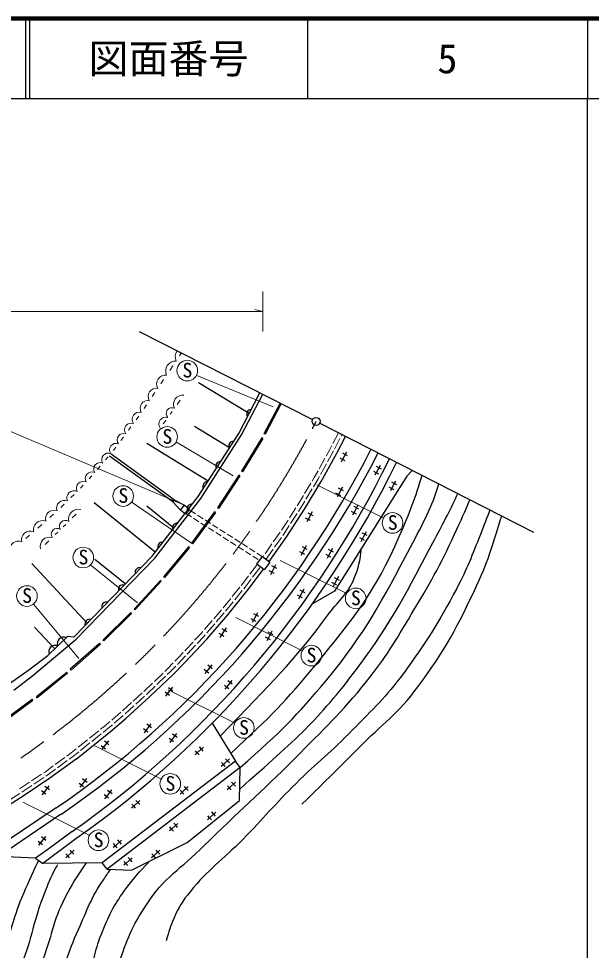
# Model space of a CAD drawing. Units: millimetres, scale not verified. Extents: x 52259 to 692259, y 20000 to 380000.
# Drawn here: x 520134 to 591759, y 263524 to 380000 of the extents above; entities that cross this region are included whole.
import ezdxf
from ezdxf.enums import TextEntityAlignment as Align

# ---------------------------------------------------------------- set-up
doc = ezdxf.new("R2010")
doc.units = ezdxf.units.MM
doc.header["$LTSCALE"] = 1000
doc.linetypes.add('CHAIN', pattern=[18.5, 12, -1.5, 3.5, -1.5])
for name, color, linetype, lineweight in [('M-BGD', 7, 'Continuous', 25), ('M-BGD-HTXT', 7, 'Continuous', 25), ('M-BMK', 7, 'Continuous', 13), ('M-BMK-SRVR', 3, 'Continuous', 25), ('M-STR-TXT', 7, 'Continuous', 13), ('M-TTL', 2, 'Continuous', 140), ('M-TTL-LINE', 7, 'Continuous', 25), ('現況平面', 7, 'Continuous', 13)]:
    doc.layers.add(name, color=color, linetype=linetype, lineweight=lineweight)
doc.layers.add('M-TTL-TXT', color=7, linetype='Continuous')
doc.styles.add('ＭＳ ゴシック', font='')
doc.styles.get('ＭＳ ゴシック').set_extended_font_data('MS Gothic')

msp = doc.modelspace()

# ---------------------------------------------------------------- linework, layer by layer
at = {"layer": 'M-BGD'}
for p, q in [((548944, 330618), (542644, 334478)), ((547663, 328154), (550302, 333228)), ((548009, 327954), (550658, 333046)), ((552821, 331946), (550815, 328106)), ((552955, 331878), (550948, 328036)), ((546501, 326339), (542149, 329005)), ((542602, 320245), (547663, 328154)), ((542929, 320015), (548009, 327954)), ((550539, 327588), (548000, 323421)), ((550668, 327510), (548128, 323343)), ((550668, 327510), (550539, 327588)), ((550948, 328036), (550815, 328106)), ((559929, 325670), (561008, 327779)), ((543840, 322181), (536164, 326883)), ((539405, 319604), (531505, 325310)), ((539580, 319848), (531690, 325547)), ((557975, 322125), (559929, 325670)), ((560641, 324877), (560332, 325042)), ((561134, 325805), (560641, 324877)), ((560970, 325496), (560661, 325660)), ((561279, 325332), (560970, 325496)), ((560641, 324877), (560477, 324568)), ((560951, 324713), (560641, 324877)), ((565354, 324148), (564861, 323221)), ((565189, 323839), (564880, 324003)), ((565499, 323675), (565189, 323839)), ((547681, 322910), (544989, 318845)), ((547806, 322827), (545114, 318762)), ((547806, 322827), (547681, 322910)), ((548128, 323343), (548000, 323421)), ((568669, 322821), (559656, 308439)), ((564861, 323221), (564552, 323385)), ((564861, 323221), (564697, 322912)), ((565170, 323057), (564861, 323221)), ((569368, 323525), (568669, 322821)), ((555884, 318671), (557975, 322125)), ((567276, 322199), (566784, 321272)), ((567112, 321890), (566803, 322054)), ((567421, 321726), (567112, 321890)), ((560131, 320509), (559822, 320673)), ((560131, 320509), (559967, 320200)), ((560623, 321436), (560131, 320509)), ((560440, 320345), (560131, 320509)), ((560459, 321127), (560150, 321291)), ((560768, 320963), (560459, 321127)), ((566784, 321272), (566475, 321436)), ((566784, 321272), (566620, 320963)), ((567093, 321108), (566784, 321272)), ((537219, 313293), (529584, 319456)), ((536853, 312820), (542602, 320245)), ((537156, 312557), (542929, 320015)), ((539580, 319848), (539405, 319604)), ((539405, 319604), (540382, 318533)), ((539580, 319848), (540868, 319168)), ((562550, 319160), (562058, 318233)), ((539562, 316319), (536157, 319068)), ((544650, 318349), (541740, 314443)), ((544770, 318259), (541860, 314353)), ((544770, 318259), (544650, 318349)), ((545114, 318762), (544989, 318845)), ((553694, 315272), (555884, 318671)), ((556828, 318333), (556336, 317406)), ((556664, 318024), (556355, 318188)), ((556973, 317860), (556664, 318024)), ((562058, 318233), (561749, 318397)), ((562058, 318233), (561894, 317923)), ((562367, 318068), (562058, 318233)), ((562386, 318851), (562077, 319015)), ((562695, 318687), (562386, 318851)), ((556336, 317406), (556027, 317570)), ((556336, 317406), (556172, 317097)), ((556645, 317242), (556336, 317406)), ((563585, 315842), (563093, 314914)), ((563421, 315533), (563112, 315697)), ((551475, 312123), (553694, 315272)), ((563093, 314914), (562784, 315078)), ((563093, 314914), (562929, 314605)), ((563402, 314750), (563093, 314914)), ((563730, 315368), (563421, 315533)), ((541374, 313966), (538262, 310214)), ((541489, 313870), (538378, 310118)), ((541489, 313870), (541374, 313966)), ((541860, 314353), (541740, 314443)), ((555597, 313185), (555288, 313349)), ((556090, 314113), (555597, 313185)), ((555926, 313804), (555616, 313968)), ((556235, 313639), (555926, 313804)), ((559375, 313765), (558883, 312837)), ((559211, 313455), (558902, 313620)), ((559520, 313291), (559211, 313455)), ((527027, 302695), (536853, 312820)), ((527314, 302417), (537156, 312557)), ((533468, 309332), (529675, 312394)), ((549909, 311822), (550621, 312767)), ((550621, 312767), (551567, 312054)), ((555597, 313185), (555433, 312876)), ((555906, 313021), (555597, 313185)), ((558883, 312837), (558574, 313001)), ((558883, 312837), (558719, 312528)), ((559192, 312673), (558883, 312837)), ((528720, 304439), (521802, 311892)), ((548838, 308619), (550777, 311167)), ((550854, 311109), (549909, 311822)), ((551567, 312054), (550854, 311109)), ((552273, 311726), (551781, 310799)), ((552109, 311417), (551800, 311581)), ((552418, 311253), (552109, 311417)), ((538378, 310118), (538262, 310214)), ((551781, 310799), (551472, 310963)), ((551781, 310799), (551617, 310490)), ((552090, 310635), (551781, 310799)), ((560124, 310254), (559631, 309327)), ((559959, 309945), (559650, 310109)), ((560269, 309781), (559959, 309945)), ((537868, 309764), (534568, 306178)), ((537978, 309662), (534678, 306077)), ((537978, 309662), (537868, 309764)), ((555806, 308678), (555314, 307751)), ((559631, 309327), (559322, 309491)), ((559631, 309327), (559467, 309018)), ((559940, 309163), (559631, 309327)), ((546286, 305475), (548838, 308619)), ((555314, 307751), (555005, 307915)), ((555314, 307751), (555150, 307442)), ((555623, 307587), (555314, 307751)), ((555642, 308369), (555333, 308533)), ((555951, 308205), (555642, 308369)), ((559656, 308439), (556871, 306843)), ((534162, 305746), (530692, 302326)), ((534267, 305639), (530797, 302219)), ((534267, 305639), (534162, 305746)), ((534678, 306077), (534568, 306178)), ((543651, 302426), (546286, 305475)), ((550010, 305739), (549518, 304812)), ((549846, 305430), (549537, 305594)), ((550155, 305266), (549846, 305430)), ((549518, 304812), (549209, 304976)), ((549518, 304812), (549354, 304502)), ((549827, 304647), (549518, 304812)), ((524642, 301214), (522136, 303913)), ((545503, 302950), (545209, 303140)), ((545503, 302950), (545313, 302656)), ((546074, 303831), (545503, 302950)), ((545797, 302759), (545503, 302950)), ((545884, 303537), (545590, 303727)), ((546178, 303346), (545884, 303537)), ((551812, 303436), (551320, 302509)), ((551648, 303127), (551339, 303291)), ((551957, 302963), (551648, 303127)), ((526248, 302773), (523800, 300397)), ((524247, 299826), (527314, 302417)), ((527027, 302695), (526248, 302773)), ((530259, 301902), (526598, 298684)), ((530358, 301790), (526697, 298571)), ((530358, 301790), (530259, 301902)), ((530797, 302219), (530692, 302326)), ((540894, 299488), (543651, 302426)), ((551320, 302509), (551011, 302673)), ((551320, 302509), (551156, 302200)), ((551629, 302345), (551320, 302509)), ((521392, 298604), (523800, 300397)), ((521927, 297875), (524247, 299826)), ((539475, 298027), (540894, 299488)), ((519002, 296877), (521392, 298604)), ((526172, 298281), (522362, 295221)), ((526266, 298164), (526172, 298281)), ((526697, 298571), (526598, 298684)), ((543632, 298401), (543356, 298616)), ((543632, 298401), (543416, 298125)), ((544278, 299229), (543632, 298401)), ((543908, 298186), (543632, 298401)), ((544062, 298953), (543786, 299168)), ((544338, 298737), (544062, 298953)), ((519541, 296067), (521927, 297875)), ((526266, 298164), (522456, 295105)), ((536562, 295240), (539475, 298027)), ((546791, 297274), (546145, 296446)), ((546576, 296998), (546300, 297214)), ((539373, 296414), (538727, 295586)), ((539157, 296138), (538881, 296353)), ((539433, 295922), (539157, 296138)), ((546145, 296446), (545870, 296662)), ((546145, 296446), (545930, 296170)), ((546421, 296231), (546145, 296446)), ((546852, 296783), (546576, 296998)), ((517941, 292055), (521829, 294934)), ((518030, 291934), (521918, 294813)), ((521918, 294813), (521829, 294934)), ((522456, 295105), (522362, 295221)), ((533584, 292538), (536562, 295240)), ((538727, 295586), (538451, 295801)), ((538727, 295586), (538511, 295310)), ((539003, 295370), (538727, 295586)), ((531623, 290865), (533584, 292538)), ((536031, 291014), (535756, 291229)), ((536677, 291841), (536031, 291014)), ((536462, 291565), (536186, 291781)), ((536738, 291350), (536462, 291565)), ((527321, 287433), (531623, 290865)), ((536031, 291014), (535816, 290738)), ((536307, 290798), (536031, 291014)), ((539886, 290625), (539240, 289797)), ((539671, 290349), (539395, 290564)), ((539946, 290133), (539671, 290349)), ((530715, 288897), (530440, 289113)), ((530715, 288897), (530500, 288621)), ((531361, 289725), (530715, 288897)), ((530991, 288682), (530715, 288897)), ((531146, 289449), (530870, 289664)), ((531422, 289234), (531146, 289449)), ((539240, 289797), (538964, 290012)), ((539240, 289797), (539025, 289521)), ((539516, 289582), (539240, 289797)), ((543253, 288925), (542474, 288222)), ((542994, 288691), (542759, 288951)), ((542474, 288222), (542214, 287988)), ((542474, 288222), (542239, 288482)), ((542708, 287962), (542474, 288222)), ((543228, 288431), (542994, 288691)), ((527321, 287433), (524055, 285042)), ((545736, 286755), (545476, 286521)), ((545736, 286755), (545501, 287015)), ((546515, 287458), (545736, 286755)), ((545970, 286495), (545736, 286755)), ((546255, 287224), (546021, 287484)), ((546490, 286964), (546255, 287224)), ((547851, 286389), (547244, 287184)), ((547851, 286389), (531200, 273676)), ((524055, 285042), (520687, 282790)), ((527984, 284186), (527708, 284402)), ((528630, 285014), (527984, 284186)), ((528415, 284738), (528139, 284953)), ((528691, 284523), (528415, 284738)), ((547269, 284538), (546489, 283835)), ((547009, 284304), (546775, 284564)), ((547243, 284044), (547009, 284304)), ((523269, 283247), (522993, 283462)), ((523269, 283247), (523054, 282971)), ((523915, 284074), (523269, 283247)), ((523545, 283031), (523269, 283247)), ((523700, 283799), (523424, 284014)), ((523976, 283583), (523700, 283799)), ((527984, 284186), (527769, 283910)), ((528260, 283971), (527984, 284186)), ((531753, 283583), (531107, 282755)), ((531538, 283307), (531262, 283522)), ((531814, 283091), (531538, 283307)), ((540575, 283296), (540315, 283061)), ((540575, 283296), (540340, 283556)), ((541355, 283999), (540575, 283296)), ((540809, 283036), (540575, 283296)), ((541095, 283764), (540860, 284024)), ((541329, 283504), (541095, 283764)), ((546489, 283835), (546229, 283601)), ((546489, 283835), (546255, 284095)), ((546723, 283575), (546489, 283835)), ((520687, 282790), (517298, 280629)), ((531107, 282755), (530831, 282970)), ((531107, 282755), (530892, 282479)), ((531383, 282540), (531107, 282755)), ((535305, 282250), (534525, 281547)), ((535045, 282016), (534811, 282276)), ((535279, 281756), (535045, 282016)), ((524830, 281322), (518470, 277044)), ((534525, 281547), (534265, 281313)), ((534525, 281547), (534291, 281807)), ((534759, 281287), (534525, 281547)), ((544789, 280799), (544009, 280096)), ((544529, 280564), (544295, 280824)), ((525388, 280493), (517616, 275264)), ((544009, 280096), (543749, 279861)), ((544009, 280096), (543775, 280356)), ((544244, 279836), (544009, 280096)), ((544764, 280304), (544529, 280564)), ((526838, 278395), (523801, 276128)), ((539263, 278690), (539003, 278456)), ((539263, 278690), (539028, 278950)), ((540043, 279394), (539263, 278690)), ((539497, 278431), (539263, 278690)), ((539783, 279159), (539548, 279419)), ((540017, 278899), (539783, 279159)), ((523492, 277758), (522846, 276931)), ((523277, 277482), (523001, 277698)), ((527437, 277593), (523142, 274389)), ((523553, 277267), (523277, 277482)), ((533017, 277306), (532237, 276603)), ((532757, 277072), (532522, 277332)), ((522846, 276931), (522570, 277146)), ((522846, 276931), (522631, 276655)), ((523122, 276715), (522846, 276931)), ((526801, 275802), (526567, 276062)), ((532237, 276603), (531977, 276369)), ((532237, 276603), (532002, 276863)), ((532471, 276343), (532237, 276603)), ((532991, 276812), (532757, 277072)), ((537550, 275800), (537315, 276060)), ((522257, 275037), (523142, 274389)), ((526281, 275333), (526021, 275099)), ((526281, 275333), (526047, 275593)), ((527061, 276036), (526281, 275333)), ((526516, 275073), (526281, 275333)), ((527036, 275542), (526801, 275802)), ((534339, 275098), (533559, 274395)), ((534079, 274863), (533845, 275123)), ((537030, 275331), (536770, 275097)), ((537030, 275331), (536795, 275591)), ((537810, 276034), (537030, 275331)), ((537264, 275071), (537030, 275331)), ((537784, 275540), (537550, 275800)), ((531200, 273676), (530593, 274471)), ((533559, 274395), (533299, 274160)), ((533559, 274395), (533325, 274654)), ((533794, 274135), (533559, 274395)), ((534314, 274603), (534079, 274863))]:
    msp.add_line(p, q, dxfattribs=at)
at = {"layer": 'M-BGD', "lineweight": 13}
msp.add_lwpolyline([(540868, 319168), (515722, 329799), (500722, 329799)], dxfattribs=at)
at = {"layer": 'M-BGD'}
msp.add_lwpolyline([(540382, 318533), (540868, 319168), (541504, 318682), (541017, 318047)], close=True, dxfattribs=at)
for points in [[(527027, 302695), (526248, 302773), (523800, 300397)], [(544346, 291933), (547244, 287184), (530593, 274471), (523142, 274389)], [(531200, 273676), (534246, 273541), (541203, 277010), (547739, 282272), (547851, 286389)], [(523801, 276128), (522257, 275037), (517616, 275264)]]:
    msp.add_lwpolyline(points, dxfattribs=at)
for centre, radius, start, end in [((549219, 330568), 567, 90.58842, 214.44345), ((456674, 380868), 120642, 304.39805, 333.03129), ((546974, 326583), 567, 85.45701, 209.31204), ((456674, 380868), 121642, 304.39805, 333.03127), ((456304, 378609), 122548, 305.13738, 334.05095), ((456304, 378609), 123548, 305.13738, 334.04268), ((545357, 324056), 567, 85.45701, 209.31204), ((543740, 321529), 567, 85.45701, 209.31204), ((541775, 318742), 567, 80.3273, 204.18233), ((539938, 316369), 567, 80.3273, 204.18233), ((538102, 313997), 567, 80.3273, 204.18233), ((535266, 310801), 567, 73.9304, 197.78543), ((533176, 308648), 567, 73.9304, 197.78543), ((531087, 306495), 567, 73.9304, 197.78543), ((528998, 304343), 567, 73.9304, 197.78543), ((525780, 301883), 812, 66.76275, 201.52302), ((524703, 300838), 812, 66.76275, 201.52302)]:
    msp.add_arc(centre, radius, start, end, dxfattribs=at)
for points, knots in [([(546659, 288143), (551830, 292933), (553450, 294571), (557246, 299186), (562008, 304975), (564761, 308374), (567737, 315254), (569079, 318355), (569783, 320126), (570580, 322908)], [0, 0, 0, 0, 1, 1, 1, 2, 2, 2, 3, 3, 3, 3]), ([(547851, 286389), (553121, 291049), (554826, 292721), (558661, 297353), (563545, 303251), (565537, 307166), (569130, 313928), (570745, 316970), (571835, 318942), (572685, 321837)], [0, 0, 0, 0, 1, 1, 1, 2, 2, 2, 3, 3, 3, 3]), ([(547777, 283687), (554940, 290033), (557513, 292196), (562459, 298761), (566889, 304640), (568715, 308413), (572163, 314917), (573342, 317139), (574272, 318810), (575045, 320636)], [0, 0, 0, 0, 1, 1, 1, 2, 2, 2, 3, 3, 3, 3]), ([(532538, 261475), (533738, 265047), (534294, 266438), (536114, 269235), (538306, 272605), (540454, 273763), (543308, 276594), (547680, 280932), (550351, 283137), (554669, 287529), (558271, 291193), (560452, 293118), (563648, 297141), (566095, 300222), (567227, 302138), (569240, 305519), (571518, 309347), (572805, 311504), (574661, 315554), (575416, 317201), (576036, 318538), (576570, 319860)], [0, 0, 0, 0, 1, 1, 1, 2, 2, 2, 3, 3, 3, 4, 4, 4, 5, 5, 5, 6, 6, 6, 7, 7, 7, 7]), ([(579047, 318600), (578719, 317639), (578358, 316721), (577880, 315516), (576819, 312841), (576257, 311316), (574914, 308770), (572626, 304434), (571146, 302088), (568246, 298135), (566053, 295146), (564481, 293740), (561901, 291078), (559257, 288350), (557518, 287084), (554826, 284403), (552150, 281737), (550814, 280084), (548163, 277393), (545621, 274811), (543855, 273679), (541576, 270861), (540611, 269668), (540150, 268910), (539538, 267503), (539080, 266451), (538938, 266017), (538599, 264720)], [0, 0, 0, 0, 1, 1, 1, 2, 2, 2, 3, 3, 3, 4, 4, 4, 5, 5, 5, 6, 6, 6, 7, 7, 7, 8, 8, 8, 9, 9, 9, 9]), ([(555548, 281792), (559025, 285196), (559919, 286074), (562680, 288859), (565598, 291802), (567607, 293138), (570075, 296467), (573495, 301078), (575029, 303975), (577446, 309183), (578980, 312487), (579552, 314648), (580546, 317837)], [0, 0, 0, 0, 1, 1, 1, 2, 2, 2, 3, 3, 3, 4, 4, 4, 4]), ([(545353, 290283), (552041, 297343), (554225, 299241), (559014, 305710), (560250, 307380), (561329, 308112), (562104, 310040), (562667, 311443), (562817, 312124), (563016, 313801)], [0, 0, 0, 0, 1, 1, 1, 2, 2, 2, 3, 3, 3, 3]), ([(395092, 261698), (401242, 259928), (402801, 259480), (407731, 258022), (412436, 256630), (415151, 256084), (419762, 254407), (423839, 252925), (426081, 251974), (430066, 250260), (431349, 249708), (431990, 249214), (433304, 248744), (436050, 247761), (437594, 247112), (440477, 246675), (443726, 246182), (445693, 246340), (448877, 247156), (452548, 248096), (454265, 249591), (457732, 251121), (460175, 252199), (461476, 252983), (464005, 253840), (466939, 254834), (468644, 255248), (471698, 255767), (476141, 256522), (478698, 256480), (483201, 256655), (486005, 256764), (487597, 256806), (490383, 256470), (495176, 255893), (497490, 253852), (502236, 252975), (505011, 252461), (506631, 251878), (509426, 252264), (511880, 252603), (513303, 253240), (515252, 254768), (517784, 256754), (518784, 258460), (520224, 261337), (521853, 264590), (521863, 266778), (523190, 270165), (523699, 271465), (523959, 272209), (524599, 273450), (524763, 273768), (524815, 273881), (525031, 274259)], [0, 0, 0, 0, 1, 1, 1, 2, 2, 2, 3, 3, 3, 4, 4, 4, 5, 5, 5, 6, 6, 6, 7, 7, 7, 8, 8, 8, 9, 9, 9, 10, 10, 10, 11, 11, 11, 12, 12, 12, 13, 13, 13, 14, 14, 14, 15, 15, 15, 16, 16, 16, 17, 17, 17, 18, 18, 18, 18]), ([(522618, 274772), (521560, 272536), (521285, 271916), (520497, 270057), (519379, 267418), (519272, 265709), (517893, 263196), (516680, 260987), (515851, 259696), (513843, 258173), (512332, 257027), (511139, 256310), (509611, 255892)], [0, 0, 0, 0, 1, 1, 1, 2, 2, 2, 3, 3, 3, 4, 4, 4, 4]), ([(528578, 274449), (527236, 272540), (526853, 271865), (525927, 270108), (524339, 267095), (524273, 265051), (522971, 261904), (521968, 259482), (521598, 258664), (520215, 255784)], [0, 0, 0, 0, 1, 1, 1, 2, 2, 2, 3, 3, 3, 3]), ([(529114, 259894), (529617, 262837), (529775, 263926), (530782, 266313), (531698, 268486), (532366, 269668), (533794, 271546), (534730, 272777), (535118, 273236), (536397, 274530)], [0, 0, 0, 0, 1, 1, 1, 2, 2, 2, 3, 3, 3, 3]), ([(524670, 257842), (525896, 261787), (526229, 262993), (527617, 266140), (528712, 268621), (529214, 270098), (530736, 272342), (531089, 272863), (531207, 273066), (531673, 273655)], [0, 0, 0, 0, 1, 1, 1, 2, 2, 2, 3, 3, 3, 3])]:
    msp.add_open_spline(points, degree=3, knots=knots, dxfattribs=at)
at = {"layer": 'M-BGD-HTXT'}
msp.add_line((591259, 20000), (591259, 370000), dxfattribs=at)
at = {"layer": 'M-BMK'}
for p, q in [((542419, 335371), (551961, 331461)), ((539859, 327039), (546958, 322834)), ((565721, 317602), (557444, 321705)), ((534328, 319512), (541740, 314443)), ((561113, 308176), (552835, 312280)), ((529162, 311661), (534980, 306959)), ((521983, 306823), (527672, 300024)), ((555569, 301018), (547291, 305122)), ((547128, 291977), (538850, 296081)), ((537922, 284985), (529644, 289089)), ((528944, 277930), (520666, 282034))]:
    msp.add_line(p, q, dxfattribs=at)
for centre in [(541223, 335998), (538709, 327713), (533210, 320321), (566895, 316954), (528217, 312631), (521172, 307821), (562287, 307528), (556743, 300370), (548302, 291330), (539096, 284337), (530117, 277283)]:
    msp.add_circle(centre, 1290, dxfattribs=at)
at = {"layer": 'M-BMK', "color": 2, "linetype": 'CHAIN', "lineweight": 25}
msp.add_arc((455041, 382178), 115000, 261.05113, 332.81878, dxfattribs=at)
at = {"layer": 'M-BMK-SRVR'}
for p, q in [((535223, 340901), (556895, 329872)), ((557787, 329419), (584524, 315813))]:
    msp.add_line(p, q, dxfattribs=at)
msp.add_circle((557341, 329645), 500, dxfattribs=at)
at = {"layer": 'M-STR-TXT'}
for p, q in [((550658, 340901), (550658, 345901)), ((550658, 343401), (549658, 343651)), ((368802, 343401), (550658, 343401))]:
    msp.add_line(p, q, dxfattribs=at)
at = {"layer": 'M-TTL'}
msp.add_line((692259, 380000), (52259, 380000), dxfattribs=at)
at = {"layer": 'M-TTL-LINE'}
for p, q in [((521006, 380000), (521006, 370000)), ((521506, 380000), (521506, 370000)), ((556256, 380000), (556256, 370000)), ((591259, 380000), (591259, 370000)), ((52259, 370000), (692259, 370000))]:
    msp.add_line(p, q, dxfattribs=at)
at = {"layer": '現況平面'}
for p, q in [((540501, 338215), (540247, 337837)), ((539417, 336598), (539034, 336027)), ((538259, 334871), (537900, 334337)), ((537171, 333255), (536832, 332755)), ((540336, 332290), (539957, 331762)), ((536139, 331740), (535815, 331269)), ((539334, 330891), (539078, 330534)), ((535149, 330311), (534835, 329866)), ((538527, 329766), (538219, 329336)), ((534186, 328957), (533879, 328534)), ((533238, 327665), (532933, 327259)), ((560117, 328233), (559434, 326897)), ((559633, 326188), (560316, 327523)), ((560452, 327790), (560563, 328006)), ((532290, 326422), (531982, 326029)), ((559046, 326139), (558588, 325309)), ((559297, 326630), (559046, 326139)), ((531329, 325216), (531012, 324832)), ((558443, 325046), (557719, 323732)), ((558772, 324607), (559488, 325905)), ((559488, 325905), (559496, 325921)), ((530339, 324034), (530011, 323655)), ((557903, 323030), (558627, 324344)), ((529307, 322864), (528963, 322486)), ((557574, 323470), (557109, 322626)), ((557542, 322375), (557758, 322768)), ((528220, 321692), (527855, 321311)), ((556676, 321910), (555899, 320627)), ((557109, 322626), (556831, 322167)), ((556997, 321475), (557542, 322375)), ((527063, 320507), (526672, 320119)), ((555744, 320370), (555036, 319201)), ((556065, 319936), (556842, 321219)), ((525822, 319296), (525401, 318897)), ((555036, 319201), (554964, 319089)), ((555460, 318936), (555910, 319679)), ((524484, 318046), (524028, 317631)), ((527334, 318056), (526846, 317582)), ((541081, 318130), (541755, 317700)), ((542269, 318084), (541594, 318514)), ((554801, 318837), (553989, 317576)), ((554143, 316892), (554955, 318153)), ((555118, 318405), (555460, 318936)), ((542008, 317538), (542682, 317107)), ((543196, 317491), (542521, 317922)), ((542935, 316946), (543609, 316515)), ((544123, 316899), (543448, 317330)), ((553826, 317324), (553014, 316063)), ((523034, 316744), (522539, 316310)), ((525034, 315820), (524709, 315503)), ((526022, 316780), (525689, 316456)), ((543862, 316354), (544536, 315923)), ((545050, 316307), (544375, 316738)), ((544789, 315761), (545463, 315331)), ((545977, 315715), (545302, 316146)), ((552850, 315812), (551986, 314585)), ((553279, 315552), (553980, 316640)), ((521503, 315414), (521024, 315004)), ((523912, 314728), (523445, 314273)), ((545716, 315169), (546390, 314739)), ((546904, 315123), (546229, 315553)), ((546643, 314577), (547317, 314146)), ((547831, 314531), (547156, 314961)), ((552124, 313912), (552988, 315139)), ((553161, 315384), (553279, 315552)), ((547570, 313985), (548244, 313554)), ((548757, 313938), (548083, 314369)), ((548497, 313393), (549171, 312962)), ((549684, 313346), (549010, 313777)), ((551814, 314340), (550950, 313114)), ((551088, 312441), (551951, 313667)), ((549424, 312801), (550098, 312370)), ((550611, 312754), (549937, 313185)), ((550777, 312868), (550679, 312729)), ((549976, 311766), (549068, 310573)), ((549386, 310165), (550294, 311358)), ((548886, 310334), (548051, 309237)), ((548444, 308928), (549204, 309926)), ((547786, 308910), (546840, 307745)), ((548051, 309237), (547975, 309143)), ((548290, 308737), (548444, 308928)), ((546651, 307512), (545706, 306348)), ((547155, 307340), (548101, 308504)), ((546021, 305942), (546966, 307107)), ((545517, 306115), (544536, 304980)), ((544848, 304576), (545829, 305711)), ((544340, 304753), (543359, 303618)), ((543671, 303215), (544652, 304349)), ((542907, 303095), (542148, 302287)), ((543163, 303391), (542907, 303095)), ((543279, 302761), (543475, 302988)), ((541943, 302068), (540917, 300974)), ((542458, 301886), (543279, 302761)), ((540711, 300755), (540170, 300179)), ((541226, 300573), (542252, 301667)), ((539467, 299454), (538771, 298737)), ((540170, 300179), (539676, 299670)), ((539985, 299270), (540532, 299834)), ((540532, 299834), (541021, 300354)), ((538193, 298184), (537109, 297147)), ((538771, 298737), (538409, 298391)), ((538716, 297993), (539123, 298382)), ((539123, 298382), (539776, 299054)), ((537416, 296748), (538499, 297785)), ((535880, 295971), (535806, 295904)), ((536892, 296939), (535880, 295971)), ((536221, 295605), (537199, 296541)), ((535584, 295703), (534473, 294695)), ((534779, 294298), (535890, 295305)), ((536112, 295507), (536221, 295605)), ((534251, 294493), (533140, 293486)), ((533446, 293088), (534557, 294096)), ((532918, 293284), (531777, 292310)), ((532082, 291914), (533223, 292887)), ((530987, 291636), (530391, 291162)), ((530696, 290765), (531299, 291246)), ((531549, 292116), (530987, 291636)), ((531299, 291246), (531854, 291719)), ((530157, 290974), (528984, 290039)), ((529289, 289643), (530462, 290578)), ((528750, 289852), (527577, 288917)), ((527882, 288520), (529055, 289456)), ((526714, 288228), (526153, 287817)), ((526457, 287421), (527026, 287837)), ((527343, 288730), (526714, 288228)), ((527026, 287837), (527648, 288333)), ((524458, 286576), (523482, 285861)), ((525910, 287640), (524700, 286754)), ((525005, 286357), (526215, 287244)), ((522991, 285534), (521744, 284700)), ((523482, 285861), (523241, 285700)), ((523546, 285303), (523768, 285452)), ((523768, 285452), (524763, 286180)), ((521495, 284533), (520248, 283700)), ((522050, 284303), (523297, 285137)), ((519038, 282332), (520303, 283138)), ((520554, 283302), (521801, 284136))]:
    msp.add_line(p, q, dxfattribs=at)
for centre, radius, start, end in [((541109, 337711), 1386, 145.86616, 201.60509), ((539763, 335959), 1243, 87.33622, 205.0179), ((538518, 334314), 1125, 83.95593, 208.23366), ((537358, 332767), 1029, 80.58246, 211.13975), ((536268, 331306), 952, 77.28883, 213.616), ((540663, 331797), 1160, 82.83706, 205.90477), ((535231, 329920), 892, 74.15801, 215.54278), ((539298, 330663), 704, 62.86887, 225.87295), ((538544, 329315), 882, 72.63356, 216.10826), ((534233, 328598), 848, 71.28042, 216.81123), ((533257, 327328), 818, 68.75014, 217.33437), ((532290, 326097), 800, 66.65956, 217.05747), ((531317, 324894), 796, 65.09203, 215.96573), ((530322, 323704), 803, 64.11327, 214.08747), ((529292, 322514), 824, 63.76285, 211.49191), ((528214, 321312), 859, 64.04779, 208.28192), ((527073, 320081), 909, 64.94049, 204.58316), ((525855, 318810), 975, 66.38168, 200.53179), ((524549, 317482), 1061, 68.28786, 196.26292), ((527601, 317437), 1235, 74.8739, 193.53636), ((523140, 316095), 1157, 70.24251, 192.25193), ((525976, 316539), 742, 55.17087, 213.23939), ((521591, 314838), 1095, 67.57013, 193.48267), ((524930, 315544), 726, 54.12013, 214.29013), ((520079, 313706), 984, 62.94253, 196.53872), ((523986, 314019), 1167, 72.87689, 195.53337)]:
    msp.add_arc(centre, radius, start, end, dxfattribs=at)

# ---------------------------------------------------------------- texts
at = {"layer": 'M-BMK', "style": 'ＭＳ ゴシック'}
for p in [(541242, 334591), (538728, 326306), (533229, 318914), (566914, 315547), (528236, 311224), (521191, 306414), (562306, 306122), (556761, 298964), (548321, 289923), (539115, 282931), (530136, 275876)]:
    msp.add_text('S', height=1833, dxfattribs=at).set_placement(p, align=Align.BOTTOM_CENTER)
at = {"layer": 'M-TTL-TXT', "style": 'ＭＳ ゴシック'}
for s, p in [('図面番号', (538881, 375000)), ('5', (573756, 375000))]:
    msp.add_text(s, height=3666, dxfattribs=at).set_placement(p, align=Align.MIDDLE_CENTER)

doc.saveas('drawing.dxf')
